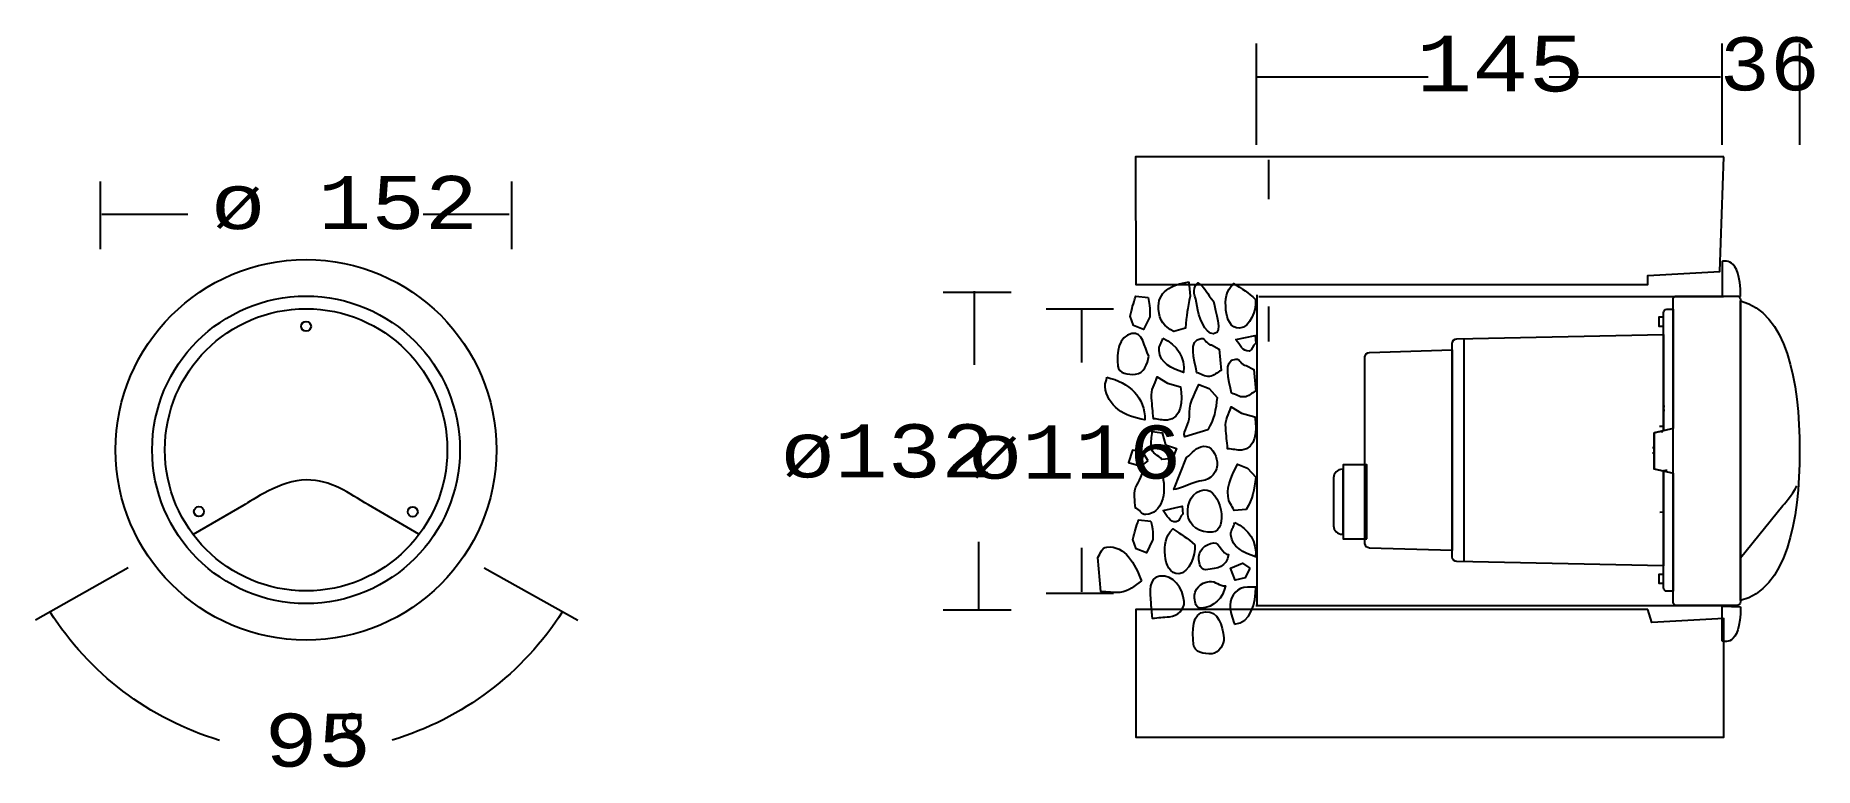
# Model space of a CAD drawing. Extents: x -93 to 316, y 25 to 194.
import ezdxf

# ---------------------------------------------------------------- set-up
doc = ezdxf.new("R2010")
doc.units = 0
doc.layers.add('LIVELLO_1', color=160, linetype='Continuous')
doc.styles.add('STD', font='txt')

# ---------------------------------------------------------------- blocks, each defined once
blk = doc.blocks.new('AI9-BLK5')
at = {"layer": 'LIVELLO_1', "color": 7}
for points in [[(-6.8, 1.6), (-8.11, 3.71), (-10.4, 4.07), (-11.27, 1.21), (-8.38, 0.35)], [(16.64, -23.07), (15.51, -25.29), (13.27, -25.84), (12.15, -23.07), (14.95, -21.96)]]:
    blk.add_lwpolyline(points, close=True, dxfattribs=at)
for points, knots in [([(2.6, 42.81), (-1.43, 42.18), (-4.73, 40.5), (-4.38, 36.5), (-4.14, 33.74), (-3.26, 32.71), (-0.89, 31.38), (-0.89, 31.38), (1.85, 32.17), (1.85, 32.17), (2.02, 35.11), (2.3, 36.66), (2.89, 39.5), (2.89, 39.5), (2.6, 42.81), (2.6, 42.81)], [0, 0, 0, 0, 1, 1, 1, 2, 2, 2, 3, 3, 3, 4, 4, 4, 5, 5, 5, 5]), ([(8.29, 38.38), (6.58, 40.01), (6.65, 41.33), (4.65, 42.61), (2.92, 40.85), (4.26, 39.62), (4.49, 37.13), (4.66, 35.12), (6.25, 30.7), (8.29, 30.87), (10.72, 31.08), (8.5, 35.97), (8.29, 38.38)], [0, 0, 0, 0, 1, 1, 1, 2, 2, 2, 3, 3, 3, 4, 4, 4, 4]), ([(17.94, 38.77), (16.24, 40.4), (14.86, 41.17), (12.86, 42.46), (11.14, 40.69), (10.89, 38.81), (11.11, 36.32), (11.29, 34.31), (12.24, 31.97), (14.27, 32.14), (16.71, 32.35), (18.16, 36.36), (17.94, 38.77)], [0, 0, 0, 0, 1, 1, 1, 2, 2, 2, 3, 3, 3, 4, 4, 4, 4]), ([(-6.8, 39.18), (-6.8, 39.18), (-9.64, 39.49), (-9.64, 39.49), (-10.19, 37.77), (-10.51, 36.63), (-10.93, 34.93), (-10.93, 34.93), (-10.17, 32.77), (-10.17, 32.77), (-10.17, 32.77), (-7.84, 31.86), (-7.84, 31.86), (-7.84, 31.86), (-6.41, 34.77), (-6.41, 34.77), (-6.41, 34.77), (-6.15, 36.59), (-6.8, 39.18)], [0, 0, 0, 0, 1, 1, 1, 2, 2, 2, 3, 3, 3, 4, 4, 4, 5, 5, 5, 6, 6, 6, 6]), ([(-6.65, 25.69), (-6.92, 23.86), (-7.71, 21.71), (-9.67, 21.54), (-11.34, 21.4), (-13.63, 21.75), (-13.77, 23.41), (-14.05, 26.58), (-13.67, 30.23), (-10.49, 30.92), (-8, 31.42), (-7.69, 27.83), (-6.65, 25.69)], [0, 0, 0, 0, 1, 1, 1, 2, 2, 2, 3, 3, 3, 4, 4, 4, 4]), ([(-3.4, 29.84), (-3.6, 28.85), (-4.37, 28.09), (-4.27, 26.98), (-4.02, 24.09), (-1.38, 22.92), (1.38, 21.91), (1.78, 25.42), (-0.17, 28.31), (-3.4, 29.84)], [0, 0, 0, 0, 1, 1, 1, 2, 2, 2, 3, 3, 3, 3]), ([(7.8, 28.3), (6.68, 28.21), (6.53, 29.86), (5.41, 29.77), (2.34, 29.5), (3.87, 24.91), (4.42, 21.89), (5.42, 21.7), (6.2, 20.93), (7.32, 21.03), (8.43, 21.13), (9.06, 22.02), (10.01, 22.38), (10.01, 22.38), (9.57, 27.34), (9.57, 27.34), (9.57, 27.34), (7.8, 28.3), (7.8, 28.3)], [0, 0, 0, 0, 1, 1, 1, 2, 2, 2, 3, 3, 3, 4, 4, 4, 5, 5, 5, 6, 6, 6, 6]), ([(17.96, 28.68), (17.96, 28.68), (17.8, 30.47), (17.8, 30.47), (17.8, 30.47), (13.38, 29.53), (13.38, 29.53), (14.33, 28.36), (14.9, 26.74), (16.43, 26.87), (17.27, 26.95), (17.29, 28.34), (17.96, 28.68)], [0, 0, 0, 0, 1, 1, 1, 2, 2, 2, 3, 3, 3, 4, 4, 4, 4]), ([(15.75, 23.57), (14.63, 23.47), (14.48, 25.13), (13.37, 25.03), (10.29, 24.77), (11.83, 20.17), (12.37, 17.16), (13.38, 16.97), (14.15, 16.2), (15.27, 16.3), (16.38, 16.39), (17.01, 17.28), (17.96, 17.64), (17.96, 17.64), (17.52, 22.61), (17.52, 22.61), (17.52, 22.61), (15.75, 23.57), (15.75, 23.57)], [0, 0, 0, 0, 1, 1, 1, 2, 2, 2, 3, 3, 3, 4, 4, 4, 5, 5, 5, 6, 6, 6, 6]), ([(-16.3, 20.85), (-16.23, 20.02), (-16.75, 19.56), (-16.67, 18.73), (-16.27, 14.18), (-12.12, 11.76), (-7.55, 11.04), (-7.44, 16.19), (-11.12, 19.63), (-16.3, 20.85)], [0, 0, 0, 0, 1, 1, 1, 2, 2, 2, 3, 3, 3, 3]), ([(-2.35, 19.47), (-2.35, 19.47), (-4.73, 20.93), (-4.73, 20.93), (-5.28, 19.08), (-6.17, 18.03), (-6, 16.1), (-5.82, 14.16), (-5.74, 13.2), (-5.57, 11.26), (-4.3, 11.24), (-3.56, 10.88), (-2.31, 10.99), (0.91, 11.27), (1.24, 15.47), (0.68, 18.62), (0.68, 18.62), (-2.35, 19.47), (-2.35, 19.47)], [0, 0, 0, 0, 1, 1, 1, 2, 2, 2, 3, 3, 3, 4, 4, 4, 5, 5, 5, 6, 6, 6, 6]), ([(7.22, 18.25), (7.22, 18.25), (4.88, 19.16), (4.88, 19.16), (3.71, 16.55), (2.47, 14.64), (2.73, 11.74), (2.85, 10.36), (1.1, 8.36), (1.64, 7.15), (1.64, 7.15), (6.93, 8.77), (6.93, 8.77), (8.41, 11.12), (8.78, 13.38), (9.09, 16.18), (9.09, 16.18), (7.22, 18.25), (7.22, 18.25)], [0, 0, 0, 0, 1, 1, 1, 2, 2, 2, 3, 3, 3, 4, 4, 4, 5, 5, 5, 6, 6, 6, 6]), ([(14.71, 12.57), (14.71, 12.57), (12.33, 14.04), (12.33, 14.04), (11.79, 12.18), (10.89, 11.13), (11.06, 9.2), (11.24, 7.27), (11.32, 6.3), (11.5, 4.37), (12.76, 4.34), (13.5, 3.99), (14.76, 4.1), (17.97, 4.37), (18.3, 8.57), (17.74, 11.72), (17.74, 11.72), (14.71, 12.57), (14.71, 12.57)], [0, 0, 0, 0, 1, 1, 1, 2, 2, 2, 3, 3, 3, 4, 4, 4, 5, 5, 5, 6, 6, 6, 6]), ([(-2.76, 5.31), (-2.76, 5.31), (-3.57, 8.02), (-3.57, 8.02), (-3.57, 8.02), (-5.85, 8.38), (-5.85, 8.38), (-5.87, 6.99), (-6.21, 6.13), (-6.09, 4.75), (-5.96, 3.23), (-4.38, 2.95), (-3.59, 1.9), (-3.59, 1.9), (-1.21, 2.11), (-1.21, 2.11), (-1.21, 2.11), (-0.29, 4.41), (-0.29, 4.41), (-0.29, 4.41), (-2.76, 5.31), (-2.76, 5.31)], [0, 0, 0, 0, 1, 1, 1, 2, 2, 2, 3, 3, 3, 4, 4, 4, 5, 5, 5, 6, 6, 6, 7, 7, 7, 7]), ([(5.93, 4.97), (4.12, 4.81), (3.54, 3.37), (2.08, 2.41), (2.08, 2.41), (-0.9, -4.99), (-0.9, -4.99), (0.22, -4.9), (4.4, -3.09), (5.51, -2.99), (7.75, -2.8), (9.27, -0.86), (9.07, 1.35), (8.92, 3.14), (7.75, 5.13), (5.93, 4.97)], [0, 0, 0, 0, 1, 1, 1, 2, 2, 2, 3, 3, 3, 4, 4, 4, 5, 5, 5, 5]), ([(16.09, -0.1), (16.09, -0.1), (13.76, 0.81), (13.76, 0.81), (12.58, -1.79), (11.34, -3.71), (11.6, -6.61), (11.72, -7.99), (12.48, -8.62), (13.01, -9.82), (13.01, -9.82), (15.8, -9.58), (15.8, -9.58), (17.28, -7.23), (17.65, -4.97), (17.96, -2.16), (17.96, -2.16), (16.09, -0.1), (16.09, -0.1)], [0, 0, 0, 0, 1, 1, 1, 2, 2, 2, 3, 3, 3, 4, 4, 4, 5, 5, 5, 6, 6, 6, 6]), ([(-3.43, -2.1), (-5.25, -2.12), (-6.41, -1.8), (-8.14, -1.39), (-8.93, -3.55), (-10.11, -4.48), (-9.92, -6.69), (-9.83, -7.66), (-9.77, -8.35), (-9.69, -9.31), (-8.7, -9.37), (-8.42, -10.87), (-7.3, -10.78), (-3.53, -10.45), (-2.54, -5.78), (-3.43, -2.1)], [0, 0, 0, 0, 1, 1, 1, 2, 2, 2, 3, 3, 3, 4, 4, 4, 5, 5, 5, 5]), ([(6.09, -5.08), (3.41, -5.32), (2.1, -8.1), (2.33, -10.75), (2.57, -13.4), (5.26, -15.03), (7.94, -14.8), (11.84, -14.46), (10, -4.75), (6.09, -5.08)], [0, 0, 0, 0, 1, 1, 1, 2, 2, 2, 3, 3, 3, 3]), ([(-6.14, -12.25), (-6.14, -12.25), (-8.98, -11.94), (-8.98, -11.94), (-9.53, -13.66), (-9.85, -14.8), (-10.26, -16.5), (-10.26, -16.5), (-9.51, -18.66), (-9.51, -18.66), (-9.51, -18.66), (-7.18, -19.57), (-7.18, -19.57), (-7.18, -19.57), (-5.74, -16.67), (-5.74, -16.67), (-5.74, -16.67), (-5.49, -14.84), (-6.14, -12.25)], [0, 0, 0, 0, 1, 1, 1, 2, 2, 2, 3, 3, 3, 4, 4, 4, 5, 5, 5, 6, 6, 6, 6]), ([(1.23, -10.65), (1.23, -10.65), (1.07, -8.86), (1.07, -8.86), (1.07, -8.86), (-3.35, -9.8), (-3.35, -9.8), (-2.4, -10.97), (-1.83, -12.59), (-0.3, -12.45), (0.54, -12.38), (0.56, -10.99), (1.23, -10.65)], [0, 0, 0, 0, 1, 1, 1, 2, 2, 2, 3, 3, 3, 4, 4, 4, 4]), ([(3.94, -17.75), (2.24, -16.12), (0.87, -15.35), (-1.13, -14.06), (-2.86, -15.83), (-3.1, -17.71), (-2.88, -20.21), (-2.71, -22.21), (-1.76, -24.56), (0.27, -24.38), (2.71, -24.17), (4.16, -20.16), (3.94, -17.75)], [0, 0, 0, 0, 1, 1, 1, 2, 2, 2, 3, 3, 3, 4, 4, 4, 4]), ([(13.13, -12.59), (12.93, -13.58), (12.16, -14.34), (12.25, -15.44), (12.51, -18.34), (15.15, -19.5), (17.91, -20.52), (18.31, -17.01), (16.36, -14.12), (13.13, -12.59)], [0, 0, 0, 0, 1, 1, 1, 2, 2, 2, 3, 3, 3, 3]), ([(-8.29, -26.02), (-9.91, -22.13), (-11.97, -17.86), (-16.31, -18.23), (-17.56, -18.34), (-17.58, -19.73), (-18.34, -20.63), (-18.34, -20.63), (-17.65, -28.5), (-17.65, -28.5), (-15.96, -28.49), (-14.94, -28.82), (-13.27, -28.67), (-11.03, -28.48), (-10.02, -27.14), (-8.29, -26.02)], [0, 0, 0, 0, 1, 1, 1, 2, 2, 2, 3, 3, 3, 4, 4, 4, 5, 5, 5, 5]), ([(8.31, -17.3), (6.27, -17.47), (4.7, -19.15), (4.88, -21.15), (4.97, -22.2), (5.34, -23.54), (6.39, -23.45), (9.4, -23.19), (11.15, -22.84), (11.72, -19.95), (10.25, -20.08), (9.77, -17.17), (8.31, -17.3)], [0, 0, 0, 0, 1, 1, 1, 2, 2, 2, 3, 3, 3, 4, 4, 4, 4]), ([(1.5, -30.75), (1.66, -32.59), (-0.01, -34.11), (-1.88, -34.28), (-3.43, -34.41), (-4.32, -34.48), (-5.86, -34.62), (-5.98, -33.25), (-6.05, -32.53), (-6.17, -31.17), (-6.4, -28.6), (-6.7, -25.14), (-4.1, -24.92), (-0.93, -24.64), (1.22, -27.62), (1.5, -30.75)], [0, 0, 0, 0, 1, 1, 1, 2, 2, 2, 3, 3, 3, 4, 4, 4, 5, 5, 5, 5]), ([(7.31, -26.16), (5.28, -26.34), (3.71, -28.02), (3.89, -30.02), (3.98, -31.07), (4.34, -32.41), (5.4, -32.32), (8.41, -32.06), (10.44, -30.02), (11.01, -27.14), (9.54, -27.27), (8.78, -26.04), (7.31, -26.16)], [0, 0, 0, 0, 1, 1, 1, 2, 2, 2, 3, 3, 3, 4, 4, 4, 4]), ([(13.07, -35.98), (12.57, -34.37), (12.09, -33.32), (12.09, -31.63), (12.09, -29.37), (13.8, -27.44), (16.08, -27.44), (16.82, -27.44), (17.23, -27.52), (17.96, -27.44), (17.96, -31.23), (16.9, -35.66), (13.07, -35.98)], [0, 0, 0, 0, 1, 1, 1, 2, 2, 2, 3, 3, 3, 4, 4, 4, 4]), ([(10.64, -39.15), (10.31, -36.35), (9.26, -32.88), (6.42, -33.12), (3.25, -33.4), (3.37, -37.51), (3.64, -40.64), (3.81, -42.49), (6.06, -42.94), (7.93, -42.78), (9.39, -42.66), (10.85, -40.59), (10.64, -39.15)], [0, 0, 0, 0, 1, 1, 1, 2, 2, 2, 3, 3, 3, 4, 4, 4, 4])]:
    blk.add_open_spline(points, degree=3, knots=knots, dxfattribs=at)
blk = doc.blocks.new('AI9-BLK2')
at = {"layer": 'LIVELLO_1', "color": 7}
for points in [[(67.624641, 66.86982), (-67.611549, 66.867581), (-67.577787, 37.530698), (50.131824, 37.530698), (50.131824, 39.572606), (66.698943, 40.501059)], [(50.131824, -37.321236), (-67.546781, -37.321236), (-67.544714, -66.660014), (67.624641, -66.660014), (67.624641, -39.3628), (51.062, -40.291597)]]:
    blk.add_lwpolyline(points, close=True, dxfattribs=at)
blk = doc.blocks.new('AI9-BLK1')
at = {"layer": 'LIVELLO_1', "color": 7}
for p, q in [((77.88, 65.41), (77.88, 88.7)), ((184.96, 65.38), (184.96, 88.7)), ((202.78, 65.41), (202.78, 88.7)), ((117.36, 80.94), (77.83, 80.94)), ((184.58, 80.94), (145.15, 80.94)), ((80.59, 61.97), (80.59, 52.91)), ((-187.96, 41.4), (-187.96, 56.93)), ((-93.41, 41.41), (-93.41, 56.93)), ((-167.91, 49.38), (-187.66, 49.38)), ((-93.96, 49.38), (-113.78, 49.38)), ((5.81, 31.51), (21.42, 31.51)), ((13, 14.72), (13, 31.71)), ((78.02, 30.71), (78.02, 30.84)), ((78.02, -40.56), (78.02, 30.71)), ((185.05, 30.43), (78.36, 30.43)), ((184.41, 30.44), (88.35, 30.44)), ((183.59, 30.46), (185.22, 30.46)), ((29.47, 27.62), (44.99, 27.62)), ((37.61, 27.61), (37.61, 15.3)), ((80.59, 28.21), (80.59, 20.12)), ((125.61, -30.48), (125.61, 20.64)), ((171.39, 4.34), (171.79, 4.34)), ((171.75, 5.19), (171.4, 5.16)), ((171.31, 0.56), (170.51, 0.56)), ((170.87, -0.59), (171.32, -0.59)), ((168.92, -4.37), (168.82, -4.37)), ((168.82, -5.52), (168.92, -5.52)), ((171.34, -19.18), (170.58, -19.22)), ((14.01, -41.83), (14.01, -25.95)), ((37.61, -27.38), (37.61, -37.48)), ((-181.61, -31.94), (-202.89, -43.98)), ((-99.76, -31.94), (-78.18, -43.98)), ((29.46, -37.79), (44.98, -37.79)), ((184.77, -40.69), (77.67, -40.69)), ((5.8, -41.67), (21.42, -41.67))]:
    blk.add_line(p, q, dxfattribs=at)
for points in [[(171.43, 23.67), (171.43, 25.72), (170.4, 25.72), (170.4, 23.67)], [(173.64, -10.17), (173.64, 0.09), (169.26, -0.94), (169.26, -9.15)], [(173.69, -10.18), (173.69, 0.12), (169.3, -0.91), (169.3, -9.15)], [(103.23, -25.26), (103.23, -8.28), (97.77, -8.28), (97.77, -25.26)], [(171.43, -35.53), (171.43, -33.48), (170.4, -33.48), (170.4, -35.53)]]:
    blk.add_lwpolyline(points, close=True, dxfattribs=at)
for centre, radius in [((-140.69, -4.81), 43.78), ((-140.69, -4.81), 35.38), ((-140.68, -4.81), 32.47), ((-140.68, 23.61), 1.14), ((-165.32, -19.01), 1.14), ((-116.16, -19.08), 1.14)]:
    blk.add_circle(centre, radius, dxfattribs=at)
for points, knots in [([(189.19, 30.52), (189.19, 30.52), (184.96, 30.63), (184.96, 30.63), (184.96, 30.63), (184.96, 38.52), (184.96, 38.52), (184.96, 38.52), (189.19, 40.28), (189.19, 30.52)], [0, 0, 0, 0, 1, 1, 1, 2, 2, 2, 3, 3, 3, 3]), ([(189.16, -39.82), (189.16, -39.82), (189.16, 29.77), (189.16, 29.77), (189.16, 30.22), (188.78, 30.59), (188.33, 30.59), (188.33, 30.59), (174.46, 30.59), (174.46, 30.59), (174.01, 30.59), (173.64, 30.22), (173.64, 29.77), (173.64, 29.77), (173.64, -39.82), (173.64, -39.82), (173.64, -40.27), (174.01, -40.64), (174.46, -40.64), (174.46, -40.64), (188.33, -40.64), (188.33, -40.64), (188.78, -40.64), (189.16, -40.27), (189.16, -39.82)], [0, 0, 0, 0, 1, 1, 1, 2, 2, 2, 3, 3, 3, 4, 4, 4, 5, 5, 5, 6, 6, 6, 7, 7, 7, 8, 8, 8, 8]), ([(189.16, -39.51), (199.63, -36.9), (202.76, -21.38), (202.76, -5.03), (202.76, 11.32), (199.63, 26.84), (189.16, 29.45), (189.16, 29.45), (189.16, -39.51), (189.16, -39.51)], [0, 0, 0, 0, 1, 1, 1, 2, 2, 2, 3, 3, 3, 3]), ([(173.64, 0.09), (173.64, 0.09), (173.64, 27.57), (173.64, 27.57), (173.64, 27.57), (172.25, 27.57), (172.25, 27.57), (171.8, 27.57), (171.43, 27.2), (171.43, 26.75), (171.43, 26.75), (171.43, -0.43), (171.43, -0.43), (171.43, -0.43), (173.64, 0.09), (173.64, 0.09)], [0, 0, 0, 0, 1, 1, 1, 2, 2, 2, 3, 3, 3, 4, 4, 4, 5, 5, 5, 5]), ([(171.48, 10.43), (171.48, 10.43), (171.48, 21.74), (171.48, 21.74), (171.48, 21.74), (123.91, 20.71), (123.91, 20.71), (123.34, 20.71), (122.88, 20.25), (122.88, 19.68), (122.88, 19.68), (122.88, -29.47), (122.88, -29.47), (122.88, -30.04), (123.34, -30.5), (123.91, -30.5), (123.91, -30.5), (171.48, -31.53), (171.48, -31.53), (171.48, -31.53), (171.48, -20.32), (171.48, -20.32), (171.48, -20.32), (171.48, -9.66), (171.48, -9.66), (171.48, -9.66), (169.3, -9.15), (169.3, -9.15), (169.3, -9.15), (169.3, -0.91), (169.3, -0.91), (169.3, -0.91), (171.48, -0.4), (171.48, -0.4), (171.48, -0.4), (171.48, 10.43), (171.48, 10.43)], [0, 0, 0, 0, 1, 1, 1, 2, 2, 2, 3, 3, 3, 4, 4, 4, 5, 5, 5, 6, 6, 6, 7, 7, 7, 8, 8, 8, 9, 9, 9, 10, 10, 10, 11, 11, 11, 12, 12, 12, 12]), ([(122.88, 18.18), (122.88, 18.18), (103.84, 17.62), (103.84, 17.62), (103.27, 17.62), (102.81, 17.16), (102.81, 16.59), (102.81, 16.59), (102.81, -26.38), (102.81, -26.38), (102.81, -26.95), (103.27, -27.41), (103.84, -27.41), (103.84, -27.41), (122.88, -27.97), (122.88, -27.97), (122.88, -27.97), (122.88, 18.18), (122.88, 18.18)], [0, 0, 0, 0, 1, 1, 1, 2, 2, 2, 3, 3, 3, 4, 4, 4, 5, 5, 5, 6, 6, 6, 6]), ([(-114.78, -24.25), (-114.78, -24.25), (-126.35, -17.5), (-126.35, -17.5), (-130.87, -14.78), (-134.92, -11.72), (-140.62, -11.72), (-146.32, -11.72), (-153.41, -16.56), (-155.01, -17.51), (-155.01, -17.51), (-166.65, -24.29), (-166.65, -24.29)], [0, 0, 0, 0, 1, 1, 1, 2, 2, 2, 3, 3, 3, 4, 4, 4, 4]), ([(97.77, -24.26), (97.77, -24.26), (97.61, -24.26), (97.61, -24.26), (96.5, -24.26), (95.6, -23.38), (95.6, -22.3), (95.6, -22.3), (95.6, -11.24), (95.6, -11.24), (95.6, -10.16), (96.5, -9.28), (97.61, -9.28), (97.61, -9.28), (97.77, -9.28), (97.77, -9.28), (97.77, -9.28), (97.77, -24.26), (97.77, -24.26)], [0, 0, 0, 0, 1, 1, 1, 2, 2, 2, 3, 3, 3, 4, 4, 4, 5, 5, 5, 6, 6, 6, 6]), ([(171.43, -36.56), (171.43, -37.01), (171.8, -37.38), (172.25, -37.38), (172.25, -37.38), (173.64, -37.38), (173.64, -37.38), (173.64, -37.38), (173.64, -10.17), (173.64, -10.17), (173.64, -10.17), (171.43, -9.66), (171.43, -9.66), (171.43, -9.66), (171.43, -36.56), (171.43, -36.56)], [0, 0, 0, 0, 1, 1, 1, 2, 2, 2, 3, 3, 3, 4, 4, 4, 5, 5, 5, 5]), ([(189.16, -29.64), (189.16, -29.64), (198.87, -17.64), (198.87, -17.64), (198.87, -17.64), (201.15, -15.24), (202.12, -13.08)], [0, 0, 0, 0, 1, 1, 1, 2, 2, 2, 2]), ([(189.19, -40.91), (189.19, -40.91), (184.96, -40.8), (184.96, -40.8), (184.96, -40.8), (184.96, -48.81), (184.96, -48.81), (184.96, -48.81), (189.19, -50.67), (189.19, -40.91)], [0, 0, 0, 0, 1, 1, 1, 2, 2, 2, 3, 3, 3, 3])]:
    blk.add_open_spline(points, degree=3, knots=knots, dxfattribs=at)
for points in [[(172.27, -9.58), (171.71, -9.61), (171.4, -9.65), (171.4, -9.69)], [(-160.58, -71.68), (-176.82, -66.81), (-190.59, -56.18), (-199.53, -42.16)], [(-81.76, -42.15), (-90.71, -56.15), (-104.6, -66.76), (-120.89, -71.61)]]:
    blk.add_open_spline(points, degree=3, dxfattribs=at)
for name, p in [('AI9-BLK2', (117.68, -4.26)), ('AI9-BLK5', (59.72, -8.95))]:
    blk.add_blockref(name, p, dxfattribs=at)
at = {"layer": 'LIVELLO_1', "color": 7, "attachment_point": 1, "style": 'STD'}
for s, insert, char_height in [('\\fCourier|b0|i0;\\H12.8699;\\C7;145', (114.59, 90.55), 12.8699), ('\\fCourier|b0|i0;\\H12.2265;\\W0.94;\\C7;36', (184.37, 90.15), 12.2265), ('\\fCourier|b0|i0;\\H12.2265;\\C7;ø 152', (-162.43, 58.23), 12.2265), ('\\fCourier|b0|i0;\\H12.2265;\\C7;ø132', (-31.45, 1.07), 12.2265), ('\\fCourier|b0|i0;\\H12.2265;\\C7;ø116', (11.63, 0.79), 12.2265), ('\\fCourier|b0|i0;\\H12.2265;\\C7;95', (-150.27, -65.51), 12.2265), ('\\fSymbol|b0|i0;\\H12.2265;\\C7;°', (-133.42, -65.51), 12.2265)]:
    blk.add_mtext(s, dxfattribs=dict(at, insert=insert, char_height=char_height))

msp = doc.modelspace()

# ---------------------------------------------------------------- block references
at = {"layer": 'LIVELLO_1', "color": 7}
msp.add_blockref('AI9-BLK1', (109.54706, 103.148398), dxfattribs=at)

doc.saveas('drawing.dxf')
